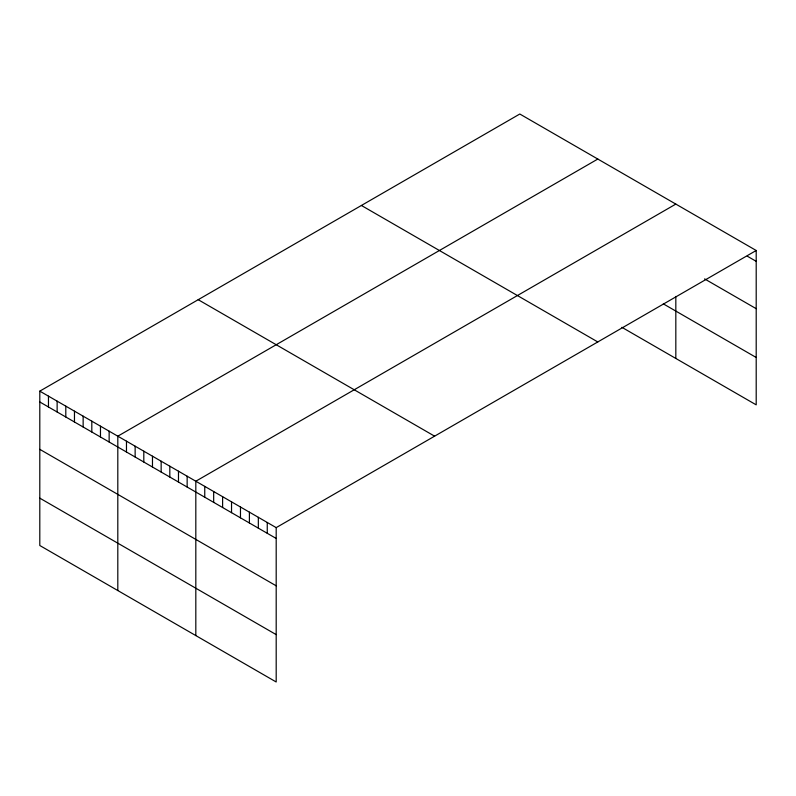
<?xml version="1.0" encoding="UTF-8"?>
<svg xmlns="http://www.w3.org/2000/svg" width="796" height="796" viewBox="0 0 796 796"><rect width="100%" height="100%" fill="white"/><g stroke="black" fill="none" stroke-linecap="round" stroke-linejoin="round"><path stroke-width="1.19" d="M756.2 250.491L276.192 527.629L276.192 681.983L39.8 545.509L39.8 391.144L519.808 114.017L756.2 250.491L756.2 404.856L621.895 327.315M597.816 159.051L117.808 436.188L117.808 590.542M675.824 204.094L195.816 481.222L195.816 635.576M747.265 256.173L756.2 261.327M704.599 278.899L756.2 308.689M663.307 303.853L756.2 357.484M361.404 205.468L597.796 341.952M198.204 299.694L434.596 436.168M39.8 391.144L276.192 527.629M39.8 401.98L276.192 538.454M39.8 449.342L276.192 585.816M39.8 498.147L276.192 634.621M675.824 296.44L675.824 358.449M267.257 522.475L267.257 533.3M258.332 517.31L258.332 528.146M249.397 512.156L249.397 522.992M240.472 507.002L240.472 517.838M231.536 501.848L231.536 512.674M222.611 496.694L222.611 507.52M213.676 491.54L213.676 502.366M204.751 486.376L204.751 497.211M187.15 476.217L187.15 487.053M178.483 471.212L178.483 482.048M169.817 466.207L169.817 477.043M161.15 461.212L161.15 472.038M152.474 456.207L152.474 467.033M143.807 451.203L143.807 462.028M135.141 446.198L135.141 457.023M126.474 441.193L126.474 452.019M109.142 431.183L109.142 442.009M100.475 426.178L100.475 437.004M91.809 421.174L91.809 432.009M83.142 416.169L83.142 427.004M74.466 411.164L74.466 421.999M65.799 406.159L65.799 416.995M57.133 401.154L57.133 411.99M48.466 396.149L48.466 406.985"/></g></svg>
